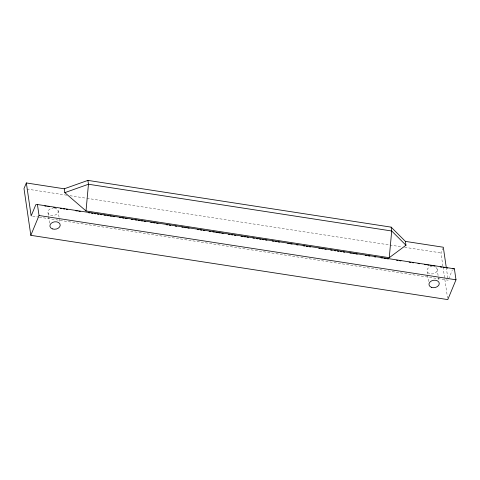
<?xml version="1.0" encoding="UTF-8"?>
<svg xmlns="http://www.w3.org/2000/svg" width="480" height="480" viewBox="0 0 480 480"><rect width="100%" height="100%" fill="white"/><g stroke="black" fill="none" stroke-linecap="round" stroke-linejoin="round"><path stroke-width="0.36" stroke-dasharray="2.4 1.8" d="M442.914 266.244L440.964 252.894L442.788 248.49M448.68 278.874L452.268 270.216M26.964 189.066L66.954 195.234M69.918 195.69L86.214 198.204M86.952 198.318L389.118 244.902M389.862 245.016L401.712 246.846M404.67 247.302L440.964 252.894M32.646 216.15L38.574 217.068M39.312 217.182L448.128 280.206L446.412 268.482M443.022 266.982L447.576 298.122M437.136 269.028L438.72 279.87M432.306 266.454A5.184 3.72 -8.3 0 0 427.08 271.392L427.5 274.284M427.608 275.004L428.556 281.514M58.08 210.588L59.772 222.156M48.018 212.952L48.444 215.844M48.552 216.564L49.608 223.794M435.888 267.402A5.184 3.72 -8.3 0 1 434.514 273.348A5.184 3.72 -8.3 0 1 427.08 271.392M54.576 208.086A5.184 3.72 -8.3 0 1 56.874 214.014A5.184 3.72 -8.3 0 1 48.294 213.552A5.184 3.72 -8.3 0 1 53.25 208.02"/><path stroke-width="0.72" d="M87.894 180.396L391.14 227.142L405.402 241.392L405.966 245.238L389.262 257.7L86.016 210.948L88.458 184.242L87.894 180.396L64.248 188.796L26.346 182.952L24 188.61L30.828 235.326L447.792 299.604L456 279.792L454.392 268.8L37.428 204.516L35.856 204.6L31.164 215.922L26.346 182.952M389.262 257.7L391.704 230.994L391.14 227.142M30.828 235.326L39.036 215.508L37.428 204.516M64.248 188.796L64.812 192.642L88.458 184.242L391.704 230.994L405.966 245.238M452.82 268.884L454.392 268.8M405.402 241.392L443.31 247.236L446.31 267.75M44.742 205.968L46.224 206.196M47.706 206.43L49.188 206.658M53.628 207.342L55.11 207.57M60.294 208.368L61.776 208.596M63.258 208.824L64.74 209.052M66.222 209.28L67.704 209.508M75.852 210.768L77.328 210.996M78.81 211.224L80.292 211.452M88.44 212.706L89.922 212.934M91.404 213.162L92.886 213.39M94.362 213.618L95.844 213.846M97.326 214.08L98.808 214.308M100.29 214.536L101.772 214.764M103.992 215.106L105.474 215.334M106.956 215.562L108.438 215.79M109.92 216.018L111.396 216.246M112.878 216.474L114.36 216.702M119.544 217.5L121.026 217.734M122.508 217.962L123.99 218.19M125.472 218.418L126.954 218.646M131.394 219.33L132.876 219.558M135.096 219.9L136.578 220.128M138.06 220.356L139.542 220.584M141.024 220.812L142.506 221.04M143.988 221.268L145.464 221.496M150.648 222.3L152.13 222.528M153.612 222.756L155.094 222.984M156.576 223.212L158.058 223.44M166.206 224.694L167.682 224.922M169.164 225.15L170.646 225.384M175.092 226.068L176.574 226.296M181.758 227.094L183.24 227.322M184.716 227.55L186.198 227.778M187.68 228.006L189.162 228.234M197.31 229.494L198.792 229.722M200.274 229.95L201.75 230.178M203.232 230.406L204.714 230.634M209.16 231.318L210.642 231.546M212.862 231.888L214.344 232.116M215.826 232.344L217.308 232.572M218.784 232.8L220.266 233.034M221.748 233.262L223.23 233.49M228.414 234.288L229.896 234.516M231.378 234.744L232.86 234.972M234.342 235.2L235.818 235.428M241.002 236.226L242.484 236.454M243.966 236.682L245.448 236.916M246.93 237.144L248.412 237.372M252.852 238.056L254.334 238.284M256.56 238.626L258.036 238.854M259.518 239.082L261 239.31M262.482 239.538L263.964 239.766M265.446 239.994L266.928 240.222M272.112 241.026L273.594 241.254M275.07 241.482L276.552 241.71M278.034 241.938L279.516 242.166M287.664 243.42L289.146 243.648M290.628 243.876L292.104 244.104M296.55 244.794L298.032 245.022M303.216 245.82L304.698 246.048M306.18 246.276L307.662 246.504M309.138 246.732L310.62 246.96M318.768 248.22L320.25 248.448M321.732 248.676L323.214 248.904M324.696 249.132L326.172 249.36M330.618 250.044L332.1 250.272M334.32 250.614L335.802 250.842M337.284 251.07L338.766 251.298M340.248 251.526L341.73 251.754M343.206 251.982L344.688 252.216M349.872 253.014L351.354 253.242M352.836 253.47L354.318 253.698M355.8 253.926L357.282 254.154M365.424 255.408L366.906 255.636M368.388 255.87L369.87 256.098M374.316 256.782L375.798 257.01M380.982 257.808L382.458 258.036M383.94 258.264L385.422 258.492M386.904 258.72L388.386 258.948M396.534 260.208L398.016 260.436M399.492 260.664L400.974 260.892M409.122 262.146L410.604 262.374M412.086 262.602L413.568 262.83M418.008 263.52L419.49 263.748M424.674 264.546L426.156 264.774M427.638 265.002L429.12 265.23M430.602 265.458L432.084 265.686M433.56 265.914L435.042 266.142M440.226 266.94L441.708 267.168M443.19 267.402L444.672 267.63M446.154 267.858L447.636 268.086M39.036 215.508L456 279.792M64.812 192.642L86.016 210.948M431.37 287.304A5.184 3.72 -8.3 0 0 439.272 283.728A5.184 3.72 -8.3 0 0 431.712 280.806A5.184 3.72 -8.3 0 0 431.37 287.304M52.314 228.864A5.184 3.72 -8.3 0 0 60.216 225.288A5.184 3.72 -8.3 0 0 52.65 222.366A5.184 3.72 -8.3 0 0 52.314 228.864"/></g></svg>
